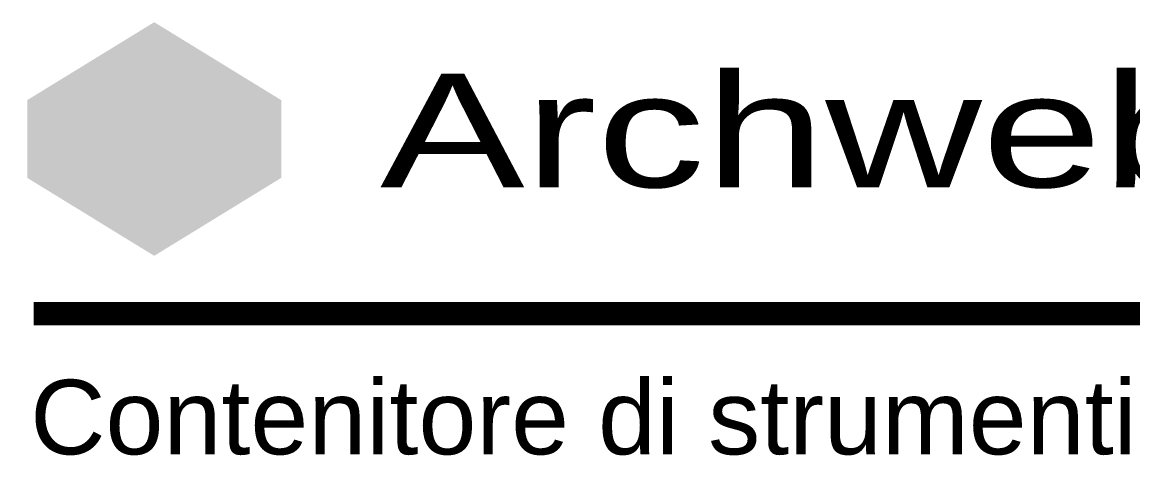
# Model space of a CAD drawing. Header units: millimetres. Extents: x 332.9 to 379.4, y 167.7 to 192.7.
# Drawn here: x 332.9 to 341.54, y 189.14 to 192.69 of the extents above; entities that cross this region are included whole.
import ezdxf
from ezdxf.enums import TextEntityAlignment as Align

# ---------------------------------------------------------------- set-up
doc = ezdxf.new("R2010")
doc.units = ezdxf.units.MM
doc.styles.get("Standard").update_dxf_attribs({"font": 'arial.ttf'})

# ---------------------------------------------------------------- blocks, each defined once
blk = doc.blocks.new('A$C58DF7E19')
at = {"true_color": 0xababab}
h = blk.add_hatch(color=253, dxfattribs=at)
h.dxf.hatch_style = 1
h.paths.add_polyline_path([(-7.13, -10.92), (-6.51, -10.56), (-6.51, -3.76), (-13.02, -7.52)])
h.paths.add_polyline_path([(-6.51, -10.56), (-0.62, -7.16), (-6.51, -3.76)])
h.paths.add_polyline_path([(-0.62, -7.16), (0, -6.8), (0.62, -7.16), (6.51, -3.76), (0, 0), (-6.51, -3.76)])
h.paths.add_polyline_path([(0.62, -7.16), (6.51, -10.56), (6.51, -3.76)])
h.paths.add_polyline_path([(6.51, -10.56), (7.13, -10.92), (13.02, -7.52), (6.51, -3.76)])
at = {"true_color": 0xffffff}
h = blk.add_hatch(color=7, dxfattribs=at)
h.dxf.hatch_style = 1
h.paths.add_polyline_path([(0, -8.23), (5.89, -11.63), (5.89, -19.15), (7.13, -18.43), (7.13, -10.92), (0, -6.8), (-7.13, -10.92), (-7.13, -18.43), (-5.89, -19.15), (-5.89, -11.63)])
at = {"true_color": 0x878787}
h = blk.add_hatch(color=252, dxfattribs=at)
h.dxf.hatch_style = 1
h.paths.add_polyline_path([(7.13, -10.92), (7.13, -11.63), (13.02, -15.03), (13.02, -7.52)])
h.paths.add_polyline_path([(7.13, -11.63), (7.13, -18.43), (13.02, -15.03)])
h.paths.add_polyline_path([(-7.13, -18.43), (-7.13, -11.63), (-13.02, -15.03)])
h.paths.add_polyline_path([(-7.13, -11.63), (-7.13, -10.92), (-13.02, -7.52), (-13.02, -15.03)])
at = {"true_color": 0xaa0e10}
h = blk.add_hatch(color=14, dxfattribs=at)
h.dxf.hatch_style = 1
h.paths.add_polyline_path([(5.89, -11.63), (0, -8.23), (-5.89, -11.63), (0, -15.03)])
at = {"true_color": 0x890b0d}
h = blk.add_hatch(color=16, dxfattribs=at)
h.dxf.hatch_style = 1
h.paths.add_polyline_path([(-5.89, -11.63), (-5.89, -19.15), (0, -22.55), (0, -15.03)])
h.paths.add_polyline_path([(5.89, -19.15), (5.89, -11.63), (0, -15.03), (0, -22.55)])

msp = doc.modelspace()

# ---------------------------------------------------------------- linework, layer by layer
at = {"linetype": 'Continuous', "ltscale": 0.02, "const_width": 0.1806}
msp.add_lwpolyline([(332.9874, 190.4146), (379.2874, 190.4146)], dxfattribs=at)

# ---------------------------------------------------------------- block references
at = {"linetype": 'Continuous', "xscale": 0.0758632849948526, "yscale": 0.0807056223349321, "zscale": 0.0807056223349318}
msp.add_blockref('A$C58DF7E19', (333.9242, 192.6853), dxfattribs=at)

# ---------------------------------------------------------------- texts
at = {"linetype": 'Continuous', "width": 1.363615}
msp.add_text('Archweb.it', height=0.88425, dxfattribs=at).set_placement((335.6818, 191.3997), (343.5457, 191.3997), align=Align.FIT)
at = {"linetype": 'Continuous'}
msp.add_text('Contenitore di strumenti CAD per la progettazione architettonica', height=0.580555, dxfattribs=at).set_placement((332.9594, 189.3189))

doc.saveas('drawing.dxf')
